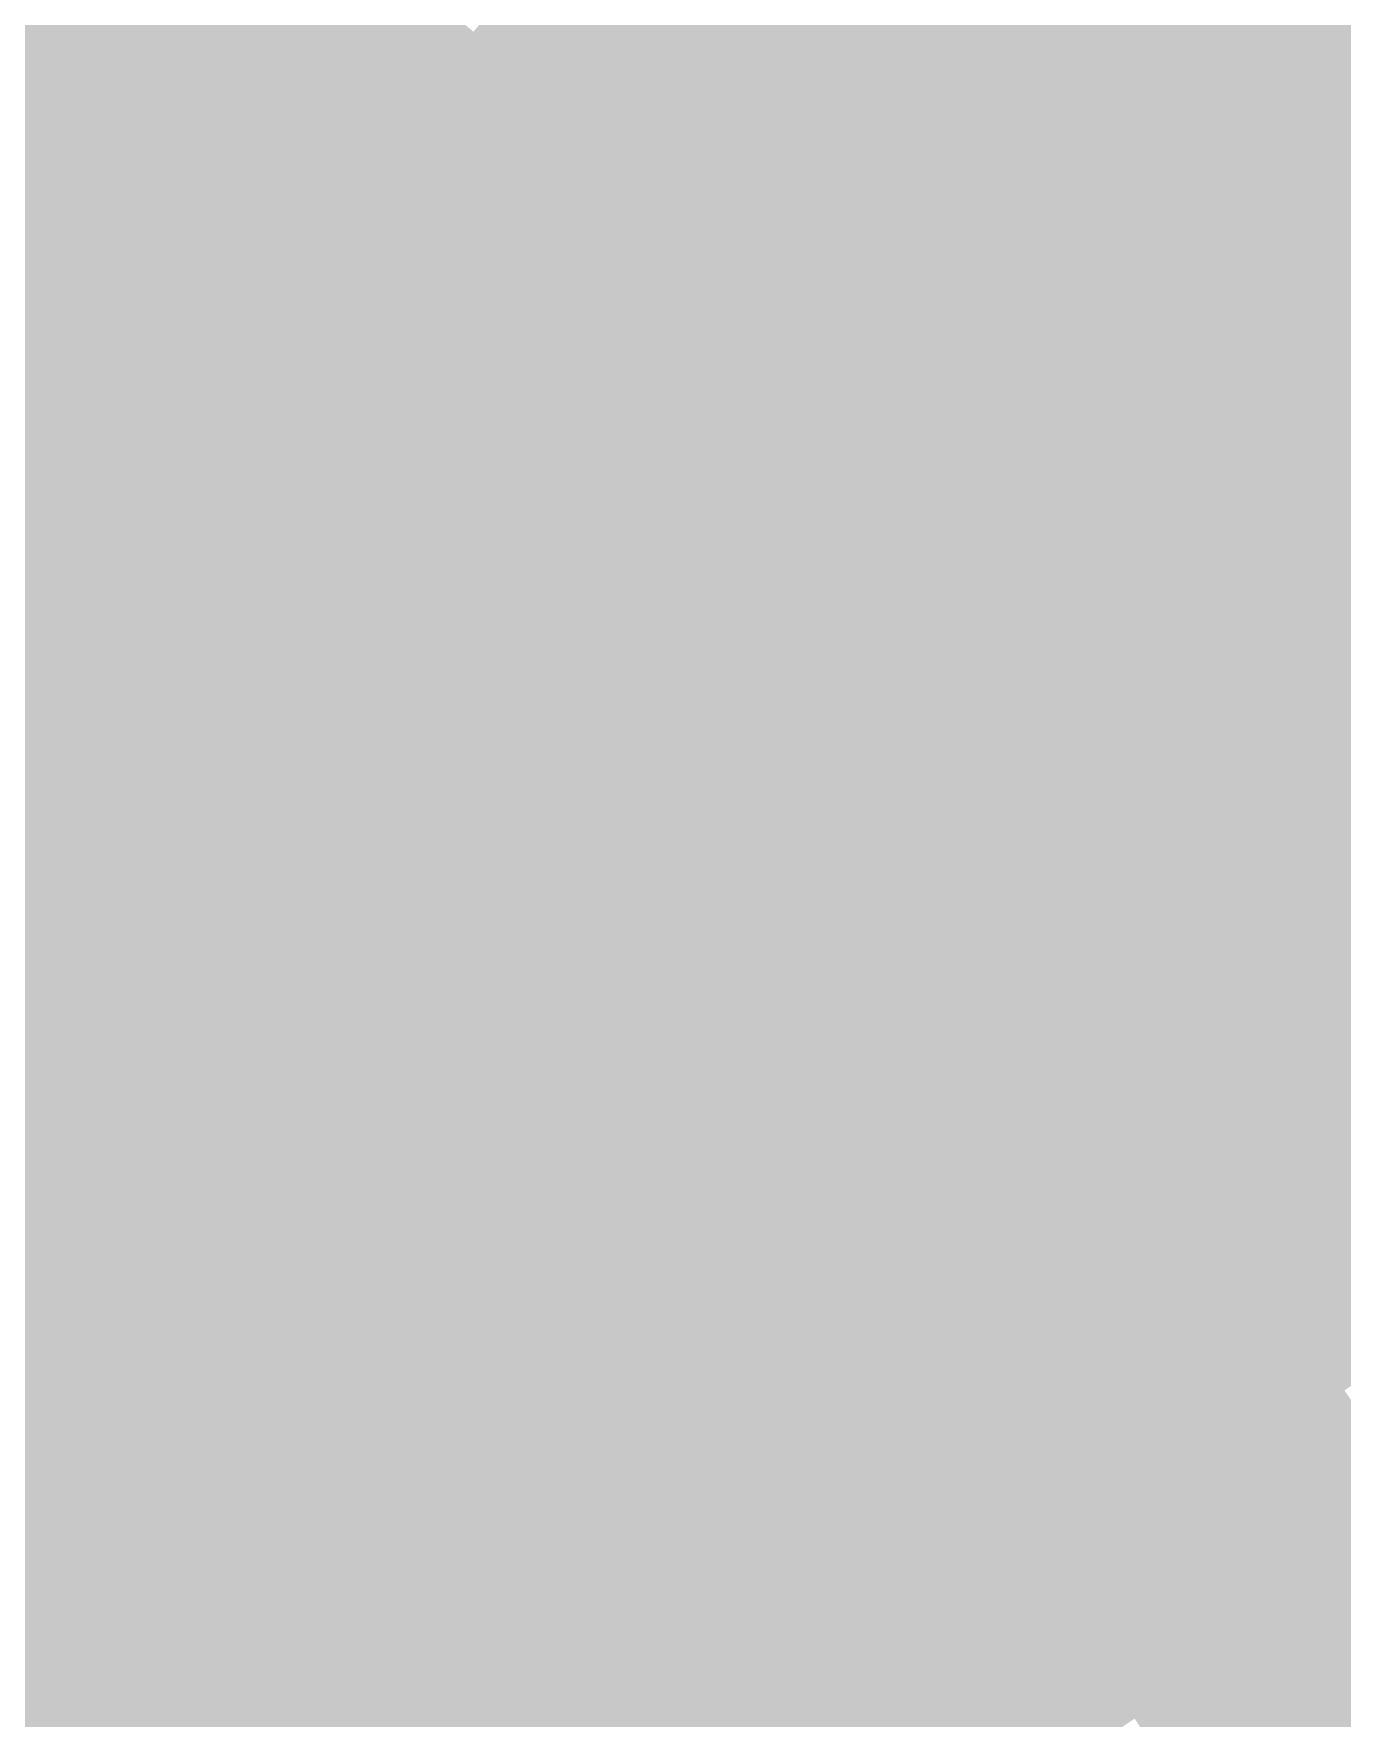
# Model space of a CAD drawing. Header units: inches. Extents: x -266 to 784, y -170 to 213.
# Drawn here: x 43.43 to 58.02, y 37.23 to 56.01 of the extents above; entities that cross this region are included whole.
import ezdxf

# ---------------------------------------------------------------- set-up
doc = ezdxf.new("R2010")
doc.units = ezdxf.units.IN
doc.header["$MEASUREMENT"] = 0

msp = doc.modelspace()

# ---------------------------------------------------------------- linework, layer by layer
at = {"color": 42, "true_color": 0xd19e00}
msp.add_solid([(54.473703, 57.21552), (55.163244, 57.939767), (55.861436, 55.861436), (56.568542, 56.568542)], dxfattribs=at)
at = {"color": 42, "true_color": 0xda9f00}
msp.add_solid([(57.275649, 57.275649), (57.982756, 57.982756), (58.664014, 55.852784), (59.388261, 56.542325)], dxfattribs=at)
at = {"color": 54, "true_color": 0xaf9800}
msp.add_solid([(42.294651, 57.027735), (42.89035, 57.830942), (43.681443, 55.972596), (44.296675, 56.760943)], dxfattribs=at)
at = {"color": 42, "true_color": 0xc99c00}
msp.add_solid([(51.71004, 57.053237), (52.381598, 57.794188), (53.094622, 55.767025), (53.784162, 56.491272)], dxfattribs=at)
at = {"color": 42, "true_color": 0xb39800}
msp.add_solid([(44.296675, 56.760943), (44.911906, 57.549289), (45.676316, 55.656753), (46.31071, 56.429763)], dxfattribs=at)
at = {"color": 42, "true_color": 0xc09a00}
msp.add_solid([(48.987963, 56.790663), (49.641136, 57.547872), (50.366922, 55.571334), (51.038481, 56.312286)], dxfattribs=at)
at = {"color": 42, "true_color": 0xb79700}
msp.add_solid([(46.31071, 56.429763), (46.945103, 57.202774), (47.681618, 55.276246), (48.33479, 56.033455)], dxfattribs=at)
at = {"color": 42, "true_color": 0xcd9a00}
msp.add_solid([(53.784162, 56.491272), (54.473703, 57.21552), (55.154329, 55.154329), (55.861436, 55.861436)], dxfattribs=at)
at = {"color": 42, "true_color": 0xd59c00}
msp.add_solid([(56.568542, 56.568542), (57.275649, 57.275649), (57.939767, 55.163244), (58.664014, 55.852784)], dxfattribs=at)
at = {"color": 54, "true_color": 0xab9500}
msp.add_solid([(41.698951, 56.224527), (42.294651, 57.027735), (43.066211, 55.18425), (43.681443, 55.972596)], dxfattribs=at)
at = {"color": 42, "true_color": 0xc49900}
msp.add_solid([(51.038481, 56.312286), (51.71004, 57.053237), (52.405081, 55.042778), (53.094622, 55.767025)], dxfattribs=at)
at = {"color": 54, "true_color": 0xaf9400}
msp.add_solid([(43.681443, 55.972596), (44.296675, 56.760943), (45.041923, 54.883742), (45.676316, 55.656753)], dxfattribs=at)
at = {"color": 42, "true_color": 0xbc9600}
msp.add_solid([(48.33479, 56.033455), (48.987963, 56.790663), (49.695363, 54.830383), (50.366922, 55.571334)], dxfattribs=at)
at = {"color": 42, "true_color": 0xd19900}
msp.add_solid([(55.861436, 55.861436), (56.568542, 56.568542), (57.21552, 54.473703), (57.939767, 55.163244)], dxfattribs=at)
at = {"color": 42, "true_color": 0xb39400}
msp.add_solid([(45.676316, 55.656753), (46.31071, 56.429763), (47.028445, 54.519037), (47.681618, 55.276246)], dxfattribs=at)
at = {"color": 42, "true_color": 0xc99700}
msp.add_solid([(53.094622, 55.767025), (53.784162, 56.491272), (54.447222, 54.447222), (55.154329, 55.154329)], dxfattribs=at)
at = {"color": 42, "true_color": 0xc09500}
msp.add_solid([(50.366922, 55.571334), (51.038481, 56.312286), (51.715541, 54.318531), (52.405081, 55.042778)], dxfattribs=at)
at = {"color": 42, "true_color": 0xb79300}
msp.add_solid([(47.681618, 55.276246), (48.33479, 56.033455), (49.023804, 54.089432), (49.695363, 54.830383)], dxfattribs=at)
at = {"color": 54, "true_color": 0xab9100}
msp.add_solid([(43.066211, 55.18425), (43.681443, 55.972596), (44.40753, 54.110732), (45.041923, 54.883742)], dxfattribs=at)
at = {"color": 42, "true_color": 0xcd9600}
msp.add_solid([(55.154329, 55.154329), (55.861436, 55.861436), (56.491272, 53.784162), (57.21552, 54.473703)], dxfattribs=at)
at = {"color": 42, "true_color": 0xd59700}
msp.add_solid([(57.939767, 55.163244), (58.664014, 55.852784), (59.27609, 53.724716), (60.017041, 54.396275)], dxfattribs=at)
at = {"color": 54, "true_color": 0xaf9000}
msp.add_solid([(45.041923, 54.883742), (45.676316, 55.656753), (46.375272, 53.761828), (47.028445, 54.519037)], dxfattribs=at)
at = {"color": 42, "true_color": 0xc49400}
msp.add_solid([(52.405081, 55.042778), (53.094622, 55.767025), (53.740115, 53.740115), (54.447222, 54.447222)], dxfattribs=at)
at = {"color": 42, "true_color": 0xbc9200}
msp.add_solid([(49.695363, 54.830383), (50.366922, 55.571334), (51.026, 53.594284), (51.715541, 54.318531)], dxfattribs=at)
at = {"color": 42, "true_color": 0xb39000}
msp.add_solid([(47.028445, 54.519037), (47.681618, 55.276246), (48.352245, 53.348481), (49.023804, 54.089432)], dxfattribs=at)
at = {"color": 54, "true_color": 0xa68d00}
msp.add_solid([(42.45098, 54.395904), (43.066211, 55.18425), (43.773137, 53.337721), (44.40753, 54.110732)], dxfattribs=at)
at = {"color": 42, "true_color": 0xc09100}
msp.add_solid([(51.715541, 54.318531), (52.405081, 55.042778), (53.033009, 53.033009), (53.740115, 53.740115)], dxfattribs=at)
at = {"color": 42, "true_color": 0xc99200}
msp.add_solid([(54.447222, 54.447222), (55.154329, 55.154329), (55.767025, 53.094622), (56.491272, 53.784162)], dxfattribs=at)
at = {"color": 42, "true_color": 0xd19400}
msp.add_solid([(57.21552, 54.473703), (57.939767, 55.163244), (58.535139, 53.053157), (59.27609, 53.724716)], dxfattribs=at)
at = {"color": 54, "true_color": 0xab8d00}
msp.add_solid([(44.40753, 54.110732), (45.041923, 54.883742), (45.722099, 53.004619), (46.375272, 53.761828)], dxfattribs=at)
at = {"color": 42, "true_color": 0xb78f00}
msp.add_solid([(49.023804, 54.089432), (49.695363, 54.830383), (50.33646, 52.870037), (51.026, 53.594284)], dxfattribs=at)
at = {"color": 54, "true_color": 0xaf8c00}
msp.add_solid([(46.375272, 53.761828), (47.028445, 54.519037), (47.680686, 52.60753), (48.352245, 53.348481)], dxfattribs=at)
at = {"color": 54, "true_color": 0xa28900}
msp.add_solid([(41.835748, 53.607557), (42.45098, 54.395904), (43.138743, 52.564711), (43.773137, 53.337721)], dxfattribs=at)
at = {"color": 42, "true_color": 0xbc8e00}
msp.add_solid([(51.026, 53.594284), (51.715541, 54.318531), (52.325902, 52.325902), (53.033009, 53.033009)], dxfattribs=at)
at = {"color": 42, "true_color": 0xc48f00}
msp.add_solid([(53.740115, 53.740115), (54.447222, 54.447222), (55.042778, 52.405081), (55.767025, 53.094622)], dxfattribs=at)
at = {"color": 42, "true_color": 0xcd9100}
msp.add_solid([(56.491272, 53.784162), (57.21552, 54.473703), (57.794188, 52.381598), (58.535139, 53.053157)], dxfattribs=at)
at = {"color": 54, "true_color": 0xa68900}
msp.add_solid([(43.773137, 53.337721), (44.40753, 54.110732), (45.068926, 52.24741), (45.722099, 53.004619)], dxfattribs=at)
at = {"color": 42, "true_color": 0xb38b00}
msp.add_solid([(48.352245, 53.348481), (49.023804, 54.089432), (49.646919, 52.14579), (50.33646, 52.870037)], dxfattribs=at)
at = {"color": 54, "true_color": 0xab8900}
msp.add_solid([(45.722099, 53.004619), (46.375272, 53.761828), (47.009127, 51.866579), (47.680686, 52.60753)], dxfattribs=at)
at = {"color": 42, "true_color": 0xc08c00}
msp.add_solid([(53.033009, 53.033009), (53.740115, 53.740115), (54.318531, 51.715541), (55.042778, 52.405081)], dxfattribs=at)
at = {"color": 42, "true_color": 0xc98e00}
msp.add_solid([(55.767025, 53.094622), (56.491272, 53.784162), (57.053237, 51.71004), (57.794188, 52.381598)], dxfattribs=at)
at = {"color": 42, "true_color": 0xb78a00}
msp.add_solid([(50.33646, 52.870037), (51.026, 53.594284), (51.618795, 51.618795), (52.325902, 52.325902)], dxfattribs=at)
at = {"color": 54, "true_color": 0xaf8800}
msp.add_solid([(47.680686, 52.60753), (48.352245, 53.348481), (48.957379, 51.421543), (49.646919, 52.14579)], dxfattribs=at)
at = {"color": 54, "true_color": 0xa28600}
msp.add_solid([(43.138743, 52.564711), (43.773137, 53.337721), (44.415753, 51.490202), (45.068926, 52.24741)], dxfattribs=at)
at = {"color": 44, "true_color": 0xa68500}
msp.add_solid([(45.068926, 52.24741), (45.722099, 53.004619), (46.337568, 51.125628), (47.009127, 51.866579)], dxfattribs=at)
at = {"color": 42, "true_color": 0xbc8900}
msp.add_solid([(52.325902, 52.325902), (53.033009, 53.033009), (53.594284, 51.026), (54.318531, 51.715541)], dxfattribs=at)
at = {"color": 42, "true_color": 0xc48b00}
msp.add_solid([(55.042778, 52.405081), (55.767025, 53.094622), (56.312286, 51.038481), (57.053237, 51.71004)], dxfattribs=at)
at = {"color": 42, "true_color": 0xcd8c00}
msp.add_solid([(57.794188, 52.381598), (58.535139, 53.053157), (59.06229, 50.947482), (59.819499, 51.600655)], dxfattribs=at)
at = {"color": 42, "true_color": 0xb38700}
msp.add_solid([(49.646919, 52.14579), (50.33646, 52.870037), (50.911688, 50.911688), (51.618795, 51.618795)], dxfattribs=at)
at = {"color": 44, "true_color": 0xab8500}
msp.add_solid([(47.009127, 51.866579), (47.680686, 52.60753), (48.267838, 50.697296), (48.957379, 51.421543)], dxfattribs=at)
at = {"color": 44, "true_color": 0x9e8200}
msp.add_solid([(42.50435, 51.7917), (43.138743, 52.564711), (43.76258, 50.732993), (44.415753, 51.490202)], dxfattribs=at)
at = {"color": 44, "true_color": 0xa28200}
msp.add_solid([(44.415753, 51.490202), (45.068926, 52.24741), (45.666009, 50.384677), (46.337568, 51.125628)], dxfattribs=at)
at = {"color": 42, "true_color": 0xb78600}
msp.add_solid([(51.618795, 51.618795), (52.325902, 52.325902), (52.870037, 50.33646), (53.594284, 51.026)], dxfattribs=at)
at = {"color": 42, "true_color": 0xc08800}
msp.add_solid([(54.318531, 51.715541), (55.042778, 52.405081), (55.571334, 50.366922), (56.312286, 51.038481)], dxfattribs=at)
at = {"color": 42, "true_color": 0xc98900}
msp.add_solid([(57.053237, 51.71004), (57.794188, 52.381598), (58.305081, 50.294309), (59.06229, 50.947482)], dxfattribs=at)
at = {"color": 44, "true_color": 0xaf8400}
msp.add_solid([(48.957379, 51.421543), (49.646919, 52.14579), (50.204581, 50.204581), (50.911688, 50.911688)], dxfattribs=at)
at = {"color": 44, "true_color": 0xa68100}
msp.add_solid([(46.337568, 51.125628), (47.009127, 51.866579), (47.578298, 49.973049), (48.267838, 50.697296)], dxfattribs=at)
at = {"color": 44, "true_color": 0x9a7f00}
msp.add_solid([(41.869957, 51.01869), (42.50435, 51.7917), (43.109408, 49.975784), (43.76258, 50.732993)], dxfattribs=at)
at = {"color": 42, "true_color": 0xbc8500}
msp.add_solid([(53.594284, 51.026), (54.318531, 51.715541), (54.830383, 49.695363), (55.571334, 50.366922)], dxfattribs=at)
at = {"color": 42, "true_color": 0xc48600}
msp.add_solid([(56.312286, 51.038481), (57.053237, 51.71004), (57.547872, 49.641136), (58.305081, 50.294309)], dxfattribs=at)
at = {"color": 44, "true_color": 0x9e7e00}
msp.add_solid([(43.76258, 50.732993), (44.415753, 51.490202), (44.99445, 49.643725), (45.666009, 50.384677)], dxfattribs=at)
at = {"color": 44, "true_color": 0xb38300}
msp.add_solid([(50.911688, 50.911688), (51.618795, 51.618795), (52.14579, 49.646919), (52.870037, 50.33646)], dxfattribs=at)
at = {"color": 44, "true_color": 0xab8100}
msp.add_solid([(48.267838, 50.697296), (48.957379, 51.421543), (49.497475, 49.497475), (50.204581, 50.204581)], dxfattribs=at)
at = {"color": 44, "true_color": 0xa27e00}
msp.add_solid([(45.666009, 50.384677), (46.337568, 51.125628), (46.888757, 49.248802), (47.578298, 49.973049)], dxfattribs=at)
at = {"color": 44, "true_color": 0xaf8000}
msp.add_solid([(50.204581, 50.204581), (50.911688, 50.911688), (51.421543, 48.957379), (52.14579, 49.646919)], dxfattribs=at)
at = {"color": 42, "true_color": 0xb78200}
msp.add_solid([(52.870037, 50.33646), (53.594284, 51.026), (54.089432, 49.023804), (54.830383, 49.695363)], dxfattribs=at)
at = {"color": 42, "true_color": 0xc08300}
msp.add_solid([(55.571334, 50.366922), (56.312286, 51.038481), (56.790663, 48.987963), (57.547872, 49.641136)], dxfattribs=at)
at = {"color": 44, "true_color": 0x9a7b00}
msp.add_solid([(43.109408, 49.975784), (43.76258, 50.732993), (44.322891, 48.902774), (44.99445, 49.643725)], dxfattribs=at)
at = {"color": 44, "true_color": 0xa67d00}
msp.add_solid([(47.578298, 49.973049), (48.267838, 50.697296), (48.790368, 48.790368), (49.497475, 49.497475)], dxfattribs=at)
at = {"color": 44, "true_color": 0x9e7b00}
msp.add_solid([(44.99445, 49.643725), (45.666009, 50.384677), (46.199216, 48.524555), (46.888757, 49.248802)], dxfattribs=at)
at = {"color": 42, "true_color": 0xbc8000}
msp.add_solid([(54.830383, 49.695363), (55.571334, 50.366922), (56.033455, 48.33479), (56.790663, 48.987963)], dxfattribs=at)
at = {"color": 44, "true_color": 0xab7d00}
msp.add_solid([(49.497475, 49.497475), (50.204581, 50.204581), (50.697296, 48.267838), (51.421543, 48.957379)], dxfattribs=at)
at = {"color": 44, "true_color": 0xb37f00}
msp.add_solid([(52.14579, 49.646919), (52.870037, 50.33646), (53.348481, 48.352245), (54.089432, 49.023804)], dxfattribs=at)
at = {"color": 42, "true_color": 0xc48200}
msp.add_solid([(57.547872, 49.641136), (58.305081, 50.294309), (58.748794, 48.21389), (59.521805, 48.848283)], dxfattribs=at)
at = {"color": 44, "true_color": 0x957800}
msp.add_solid([(42.456235, 49.218575), (43.109408, 49.975784), (43.651332, 48.161823), (44.322891, 48.902774)], dxfattribs=at)
at = {"color": 44, "true_color": 0xa27a00}
msp.add_solid([(46.888757, 49.248802), (47.578298, 49.973049), (48.083261, 48.083261), (48.790368, 48.790368)], dxfattribs=at)
at = {"color": 44, "true_color": 0x9a7700}
msp.add_solid([(44.322891, 48.902774), (44.99445, 49.643725), (45.509676, 47.800307), (46.199216, 48.524555)], dxfattribs=at)
at = {"color": 44, "true_color": 0xaf7c00}
msp.add_solid([(51.421543, 48.957379), (52.14579, 49.646919), (52.60753, 47.680686), (53.348481, 48.352245)], dxfattribs=at)
at = {"color": 32, "true_color": 0xb77d00}
msp.add_solid([(54.089432, 49.023804), (54.830383, 49.695363), (55.276246, 47.681618), (56.033455, 48.33479)], dxfattribs=at)
at = {"color": 32, "true_color": 0xc07f00}
msp.add_solid([(56.790663, 48.987963), (57.547872, 49.641136), (57.975784, 47.579496), (58.748794, 48.21389)], dxfattribs=at)
at = {"color": 44, "true_color": 0xa67a00}
msp.add_solid([(48.790368, 48.790368), (49.497475, 49.497475), (49.973049, 47.578298), (50.697296, 48.267838)], dxfattribs=at)
at = {"color": 44, "true_color": 0x917400}
msp.add_solid([(41.803062, 48.461366), (42.456235, 49.218575), (42.979773, 47.420872), (43.651332, 48.161823)], dxfattribs=at)
at = {"color": 44, "true_color": 0x9e7700}
msp.add_solid([(46.199216, 48.524555), (46.888757, 49.248802), (47.376154, 47.376154), (48.083261, 48.083261)], dxfattribs=at)
at = {"color": 44, "true_color": 0x957400}
msp.add_solid([(43.651332, 48.161823), (44.322891, 48.902774), (44.820135, 47.07606), (45.509676, 47.800307)], dxfattribs=at)
at = {"color": 44, "true_color": 0xab7900}
msp.add_solid([(50.697296, 48.267838), (51.421543, 48.957379), (51.866579, 47.009127), (52.60753, 47.680686)], dxfattribs=at)
at = {"color": 44, "true_color": 0xb37b00}
msp.add_solid([(53.348481, 48.352245), (54.089432, 49.023804), (54.519037, 47.028445), (55.276246, 47.681618)], dxfattribs=at)
at = {"color": 32, "true_color": 0xbc7c00}
msp.add_solid([(56.033455, 48.33479), (56.790663, 48.987963), (57.202774, 46.945103), (57.975784, 47.579496)], dxfattribs=at)
at = {"color": 44, "true_color": 0xa27600}
msp.add_solid([(48.083261, 48.083261), (48.790368, 48.790368), (49.248802, 46.888757), (49.973049, 47.578298)], dxfattribs=at)
at = {"color": 44, "true_color": 0x9a7400}
msp.add_solid([(45.509676, 47.800307), (46.199216, 48.524555), (46.669048, 46.669048), (47.376154, 47.376154)], dxfattribs=at)
at = {"color": 44, "true_color": 0xaf7800}
msp.add_solid([(52.60753, 47.680686), (53.348481, 48.352245), (53.761828, 46.375272), (54.519037, 47.028445)], dxfattribs=at)
at = {"color": 32, "true_color": 0xb77900}
msp.add_solid([(55.276246, 47.681618), (56.033455, 48.33479), (56.429763, 46.31071), (57.202774, 46.945103)], dxfattribs=at)
at = {"color": 44, "true_color": 0x917100}
msp.add_solid([(42.979773, 47.420872), (43.651332, 48.161823), (44.130595, 46.351813), (44.820135, 47.07606)], dxfattribs=at)
at = {"color": 44, "true_color": 0xa67600}
msp.add_solid([(49.973049, 47.578298), (50.697296, 48.267838), (51.125628, 46.337568), (51.866579, 47.009127)], dxfattribs=at)
at = {"color": 32, "true_color": 0xc07a00}
msp.add_solid([(57.975784, 47.579496), (58.748794, 48.21389), (59.125982, 46.142369), (59.914329, 46.757601)], dxfattribs=at)
at = {"color": 44, "true_color": 0x9e7300}
msp.add_solid([(47.376154, 47.376154), (48.083261, 48.083261), (48.524555, 46.199216), (49.248802, 46.888757)], dxfattribs=at)
at = {"color": 44, "true_color": 0x957100}
msp.add_solid([(44.820135, 47.07606), (45.509676, 47.800307), (45.961941, 45.961941), (46.669048, 46.669048)], dxfattribs=at)
at = {"color": 44, "true_color": 0xa27300}
msp.add_solid([(49.248802, 46.888757), (49.973049, 47.578298), (50.384677, 45.666009), (51.125628, 46.337568)], dxfattribs=at)
at = {"color": 44, "true_color": 0xab7500}
msp.add_solid([(51.866579, 47.009127), (52.60753, 47.680686), (53.004619, 45.722099), (53.761828, 46.375272)], dxfattribs=at)
at = {"color": 44, "true_color": 0xb37600}
msp.add_solid([(54.519037, 47.028445), (55.276246, 47.681618), (55.656753, 45.676316), (56.429763, 46.31071)], dxfattribs=at)
at = {"color": 32, "true_color": 0xbc7800}
msp.add_solid([(57.202774, 46.945103), (57.975784, 47.579496), (58.337636, 45.527138), (59.125982, 46.142369)], dxfattribs=at)
at = {"color": 44, "true_color": 0x8d6d00}
msp.add_solid([(42.308214, 46.679921), (42.979773, 47.420872), (43.441054, 45.627566), (44.130595, 46.351813)], dxfattribs=at)
at = {"color": 44, "true_color": 0x9a7000}
msp.add_solid([(46.669048, 46.669048), (47.376154, 47.376154), (47.800307, 45.509676), (48.524555, 46.199216)], dxfattribs=at)
at = {"color": 44, "true_color": 0x916d00}
msp.add_solid([(44.130595, 46.351813), (44.820135, 47.07606), (45.254834, 45.254834), (45.961941, 45.961941)], dxfattribs=at)
at = {"color": 44, "true_color": 0xa67200}
msp.add_solid([(51.125628, 46.337568), (51.866579, 47.009127), (52.24741, 45.068926), (53.004619, 45.722099)], dxfattribs=at)
at = {"color": 44, "true_color": 0xaf7300}
msp.add_solid([(53.761828, 46.375272), (54.519037, 47.028445), (54.883742, 45.041923), (55.656753, 45.676316)], dxfattribs=at)
at = {"color": 44, "true_color": 0x9e7000}
msp.add_solid([(48.524555, 46.199216), (49.248802, 46.888757), (49.643725, 44.99445), (50.384677, 45.666009)], dxfattribs=at)
at = {"color": 32, "true_color": 0xb77500}
msp.add_solid([(56.429763, 46.31071), (57.202774, 46.945103), (57.549289, 44.911906), (58.337636, 45.527138)], dxfattribs=at)
at = {"color": 46, "true_color": 0x896a00}
msp.add_solid([(41.636655, 45.93897), (42.308214, 46.679921), (42.751514, 44.903319), (43.441054, 45.627566)], dxfattribs=at)
at = {"color": 44, "true_color": 0x956d00}
msp.add_solid([(45.961941, 45.961941), (46.669048, 46.669048), (47.07606, 44.820135), (47.800307, 45.509676)], dxfattribs=at)
at = {"color": 44, "true_color": 0x8d6a00}
msp.add_solid([(43.441054, 45.627566), (44.130595, 46.351813), (44.547727, 44.547727), (45.254834, 45.254834)], dxfattribs=at)
at = {"color": 44, "true_color": 0xa26f00}
msp.add_solid([(50.384677, 45.666009), (51.125628, 46.337568), (51.490202, 44.415753), (52.24741, 45.068926)], dxfattribs=at)
at = {"color": 44, "true_color": 0xab7100}
msp.add_solid([(53.004619, 45.722099), (53.761828, 46.375272), (54.110732, 44.40753), (54.883742, 45.041923)], dxfattribs=at)
at = {"color": 44, "true_color": 0xb37200}
msp.add_solid([(55.656753, 45.676316), (56.429763, 46.31071), (56.760943, 44.296675), (57.549289, 44.911906)], dxfattribs=at)
at = {"color": 44, "true_color": 0x9a6d00}
msp.add_solid([(47.800307, 45.509676), (48.524555, 46.199216), (48.902774, 44.322891), (49.643725, 44.99445)], dxfattribs=at)
at = {"color": 44, "true_color": 0x916a00}
msp.add_solid([(45.254834, 45.254834), (45.961941, 45.961941), (46.351813, 44.130595), (47.07606, 44.820135)], dxfattribs=at)
at = {"color": 44, "true_color": 0x9e6c00}
msp.add_solid([(49.643725, 44.99445), (50.384677, 45.666009), (50.732993, 43.76258), (51.490202, 44.415753)], dxfattribs=at)
at = {"color": 44, "true_color": 0xa66e00}
msp.add_solid([(52.24741, 45.068926), (53.004619, 45.722099), (53.337721, 43.773137), (54.110732, 44.40753)], dxfattribs=at)
at = {"color": 44, "true_color": 0xaf6f00}
msp.add_solid([(54.883742, 45.041923), (55.656753, 45.676316), (55.972596, 43.681443), (56.760943, 44.296675)], dxfattribs=at)
at = {"color": 46, "true_color": 0x896700}
msp.add_solid([(42.751514, 44.903319), (43.441054, 45.627566), (43.84062, 43.84062), (44.547727, 44.547727)], dxfattribs=at)
at = {"color": 44, "true_color": 0x956a00}
msp.add_solid([(47.07606, 44.820135), (47.800307, 45.509676), (48.161823, 43.651332), (48.902774, 44.322891)], dxfattribs=at)
at = {"color": 32, "true_color": 0xb77100}
msp.add_solid([(57.549289, 44.911906), (58.337636, 45.527138), (58.63415, 43.486049), (59.437357, 44.081749)], dxfattribs=at)
at = {"color": 46, "true_color": 0x8d6700}
msp.add_solid([(44.547727, 44.547727), (45.254834, 45.254834), (45.627566, 43.441054), (46.351813, 44.130595)], dxfattribs=at)
at = {"color": 46, "true_color": 0x846400}
msp.add_solid([(42.061973, 44.179072), (42.751514, 44.903319), (43.133514, 43.133514), (43.84062, 43.84062)], dxfattribs=at)
at = {"color": 44, "true_color": 0x9a6900}
msp.add_solid([(48.902774, 44.322891), (49.643725, 44.99445), (49.975784, 43.109408), (50.732993, 43.76258)], dxfattribs=at)
at = {"color": 44, "true_color": 0xa26b00}
msp.add_solid([(51.490202, 44.415753), (52.24741, 45.068926), (52.564711, 43.138743), (53.337721, 43.773137)], dxfattribs=at)
at = {"color": 44, "true_color": 0xab6d00}
msp.add_solid([(54.110732, 44.40753), (54.883742, 45.041923), (55.18425, 43.066211), (55.972596, 43.681443)], dxfattribs=at)
at = {"color": 32, "true_color": 0xb36e00}
msp.add_solid([(56.760943, 44.296675), (57.549289, 44.911906), (57.830942, 42.89035), (58.63415, 43.486049)], dxfattribs=at)
at = {"color": 44, "true_color": 0x916700}
msp.add_solid([(46.351813, 44.130595), (47.07606, 44.820135), (47.420872, 42.979773), (48.161823, 43.651332)], dxfattribs=at)
at = {"color": 46, "true_color": 0x896400}
msp.add_solid([(43.84062, 43.84062), (44.547727, 44.547727), (44.903319, 42.751514), (45.627566, 43.441054)], dxfattribs=at)
at = {"color": 44, "true_color": 0x9e6800}
msp.add_solid([(50.732993, 43.76258), (51.490202, 44.415753), (51.7917, 42.50435), (52.564711, 43.138743)], dxfattribs=at)
at = {"color": 44, "true_color": 0xa66a00}
msp.add_solid([(53.337721, 43.773137), (54.110732, 44.40753), (54.395904, 42.45098), (55.18425, 43.066211)], dxfattribs=at)
at = {"color": 44, "true_color": 0x956600}
msp.add_solid([(48.161823, 43.651332), (48.902774, 44.322891), (49.218575, 42.456235), (49.975784, 43.109408)], dxfattribs=at)
at = {"color": 44, "true_color": 0xaf6b00}
msp.add_solid([(55.972596, 43.681443), (56.760943, 44.296675), (57.027735, 42.294651), (57.830942, 42.89035)], dxfattribs=at)
at = {"color": 46, "true_color": 0x8d6400}
msp.add_solid([(45.627566, 43.441054), (46.351813, 44.130595), (46.679921, 42.308214), (47.420872, 42.979773)], dxfattribs=at)
at = {"color": 46, "true_color": 0x846100}
msp.add_solid([(43.133514, 43.133514), (43.84062, 43.84062), (44.179072, 42.061973), (44.903319, 42.751514)], dxfattribs=at)
at = {"color": 44, "true_color": 0xa26700}
msp.add_solid([(52.564711, 43.138743), (53.337721, 43.773137), (53.607557, 41.835748), (54.395904, 42.45098)], dxfattribs=at)
at = {"color": 44, "true_color": 0x916300}
msp.add_solid([(47.420872, 42.979773), (48.161823, 43.651332), (48.461366, 41.803062), (49.218575, 42.456235)], dxfattribs=at)
at = {"color": 44, "true_color": 0x9a6500}
msp.add_solid([(49.975784, 43.109408), (50.732993, 43.76258), (51.01869, 41.869957), (51.7917, 42.50435)], dxfattribs=at)
at = {"color": 44, "true_color": 0xab6900}
msp.add_solid([(55.18425, 43.066211), (55.972596, 43.681443), (56.224527, 41.698951), (57.027735, 42.294651)], dxfattribs=at)
at = {"color": 46, "true_color": 0x896100}
msp.add_solid([(44.903319, 42.751514), (45.627566, 43.441054), (45.93897, 41.636655), (46.679921, 42.308214)], dxfattribs=at)
at = {"color": 32, "true_color": 0xb36a00}
msp.add_solid([(57.830942, 42.89035), (58.63415, 43.486049), (58.866107, 41.45819), (59.683691, 42.033998)], dxfattribs=at)
at = {"color": 46, "true_color": 0x805d00}
msp.add_solid([(42.426407, 42.426407), (43.133514, 43.133514), (43.454825, 41.372433), (44.179072, 42.061973)], dxfattribs=at)
at = {"color": 44, "true_color": 0x956300}
msp.add_solid([(49.218575, 42.456235), (49.975784, 43.109408), (50.245679, 41.235563), (51.01869, 41.869957)], dxfattribs=at)
at = {"color": 44, "true_color": 0x9e6500}
msp.add_solid([(51.7917, 42.50435), (52.564711, 43.138743), (52.819211, 41.220517), (53.607557, 41.835748)], dxfattribs=at)
at = {"color": 44, "true_color": 0xa66600}
msp.add_solid([(54.395904, 42.45098), (55.18425, 43.066211), (55.42132, 41.103252), (56.224527, 41.698951)], dxfattribs=at)
at = {"color": 46, "true_color": 0x8d6000}
msp.add_solid([(46.679921, 42.308214), (47.420872, 42.979773), (47.704157, 41.149889), (48.461366, 41.803062)], dxfattribs=at)
at = {"color": 44, "true_color": 0xaf6700}
msp.add_solid([(57.027735, 42.294651), (57.830942, 42.89035), (58.048522, 40.882382), (58.866107, 41.45819)], dxfattribs=at)
at = {"color": 46, "true_color": 0x845e00}
msp.add_solid([(44.179072, 42.061973), (44.903319, 42.751514), (45.198019, 40.965096), (45.93897, 41.636655)], dxfattribs=at)
at = {"color": 46, "true_color": 0x916000}
msp.add_solid([(48.461366, 41.803062), (49.218575, 42.456235), (49.472669, 40.60117), (50.245679, 41.235563)], dxfattribs=at)
at = {"color": 44, "true_color": 0x9a6200}
msp.add_solid([(51.01869, 41.869957), (51.7917, 42.50435), (52.030864, 40.605285), (52.819211, 41.220517)], dxfattribs=at)
at = {"color": 46, "true_color": 0x7c5a00}
msp.add_solid([(41.7193, 41.7193), (42.426407, 42.426407), (42.730578, 40.682892), (43.454825, 41.372433)], dxfattribs=at)
at = {"color": 46, "true_color": 0x895d00}
msp.add_solid([(45.93897, 41.636655), (46.679921, 42.308214), (46.946948, 40.496716), (47.704157, 41.149889)], dxfattribs=at)
at = {"color": 44, "true_color": 0xa26300}
msp.add_solid([(53.607557, 41.835748), (54.395904, 42.45098), (54.618112, 40.507553), (55.42132, 41.103252)], dxfattribs=at)
at = {"color": 44, "true_color": 0xab6500}
msp.add_solid([(56.224527, 41.698951), (57.027735, 42.294651), (57.230937, 40.306573), (58.048522, 40.882382)], dxfattribs=at)
at = {"color": 46, "true_color": 0x805a00}
msp.add_solid([(43.454825, 41.372433), (44.179072, 42.061973), (44.457068, 40.293537), (45.198019, 40.965096)], dxfattribs=at)
at = {"color": 46, "true_color": 0x8d5d00}
msp.add_solid([(47.704157, 41.149889), (48.461366, 41.803062), (48.699659, 39.966777), (49.472669, 40.60117)], dxfattribs=at)
at = {"color": 34, "true_color": 0x955f00}
msp.add_solid([(50.245679, 41.235563), (51.01869, 41.869957), (51.242518, 39.990053), (52.030864, 40.605285)], dxfattribs=at)
at = {"color": 44, "true_color": 0x9e6100}
msp.add_solid([(52.819211, 41.220517), (53.607557, 41.835748), (53.814905, 39.911853), (54.618112, 40.507553)], dxfattribs=at)
at = {"color": 46, "true_color": 0x845a00}
msp.add_solid([(45.198019, 40.965096), (45.93897, 41.636655), (46.18974, 39.843543), (46.946948, 40.496716)], dxfattribs=at)
at = {"color": 44, "true_color": 0xa66200}
msp.add_solid([(55.42132, 41.103252), (56.224527, 41.698951), (56.413352, 39.730765), (57.230937, 40.306573)], dxfattribs=at)
at = {"color": 46, "true_color": 0x7c5700}
msp.add_solid([(42.730578, 40.682892), (43.454825, 41.372433), (43.716116, 39.621978), (44.457068, 40.293537)], dxfattribs=at)
at = {"color": 46, "true_color": 0x895a00}
msp.add_solid([(46.946948, 40.496716), (47.704157, 41.149889), (47.926648, 39.332384), (48.699659, 39.966777)], dxfattribs=at)
at = {"color": 34, "true_color": 0x915c00}
msp.add_solid([(49.472669, 40.60117), (50.245679, 41.235563), (50.454171, 39.374822), (51.242518, 39.990053)], dxfattribs=at)
at = {"color": 34, "true_color": 0x9a5e00}
msp.add_solid([(52.030864, 40.605285), (52.819211, 41.220517), (53.011697, 39.316154), (53.814905, 39.911853)], dxfattribs=at)
at = {"color": 46, "true_color": 0x805800}
msp.add_solid([(44.457068, 40.293537), (45.198019, 40.965096), (45.432531, 39.190371), (46.18974, 39.843543)], dxfattribs=at)
at = {"color": 44, "true_color": 0xa26000}
msp.add_solid([(54.618112, 40.507553), (55.42132, 41.103252), (55.595767, 39.154957), (56.413352, 39.730765)], dxfattribs=at)
at = {"color": 44, "true_color": 0xab6100}
msp.add_solid([(57.230937, 40.306573), (58.048522, 40.882382), (58.202873, 38.889916), (59.034342, 39.445487)], dxfattribs=at)
at = {"color": 46, "true_color": 0x775400}
msp.add_solid([(42.006331, 39.993352), (42.730578, 40.682892), (42.975165, 38.950419), (43.716116, 39.621978)], dxfattribs=at)
at = {"color": 46, "true_color": 0x8d5a00}
msp.add_solid([(48.699659, 39.966777), (49.472669, 40.60117), (49.665825, 38.75959), (50.454171, 39.374822)], dxfattribs=at)
at = {"color": 34, "true_color": 0x955c00}
msp.add_solid([(51.242518, 39.990053), (52.030864, 40.605285), (52.20849, 38.720455), (53.011697, 39.316154)], dxfattribs=at)
at = {"color": 46, "true_color": 0x845700}
msp.add_solid([(46.18974, 39.843543), (46.946948, 40.496716), (47.153638, 38.69799), (47.926648, 39.332384)], dxfattribs=at)
at = {"color": 34, "true_color": 0x9e5d00}
msp.add_solid([(53.814905, 39.911853), (54.618112, 40.507553), (54.778182, 38.579149), (55.595767, 39.154957)], dxfattribs=at)
at = {"color": 46, "true_color": 0x7c5500}
msp.add_solid([(43.716116, 39.621978), (44.457068, 40.293537), (44.675322, 38.537198), (45.432531, 39.190371)], dxfattribs=at)
at = {"color": 34, "true_color": 0xa65e00}
msp.add_solid([(56.413352, 39.730765), (57.230937, 40.306573), (57.371403, 38.334346), (58.202873, 38.889916)], dxfattribs=at)
at = {"color": 46, "true_color": 0x805500}
msp.add_solid([(45.432531, 39.190371), (46.18974, 39.843543), (46.380627, 38.063597), (47.153638, 38.69799)], dxfattribs=at)
at = {"color": 46, "true_color": 0x895700}
msp.add_solid([(47.926648, 39.332384), (48.699659, 39.966777), (48.877479, 38.144359), (49.665825, 38.75959)], dxfattribs=at)
at = {"color": 34, "true_color": 0x915900}
msp.add_solid([(50.454171, 39.374822), (51.242518, 39.990053), (51.405282, 38.124755), (52.20849, 38.720455)], dxfattribs=at)
at = {"color": 34, "true_color": 0x9a5b00}
msp.add_solid([(53.011697, 39.316154), (53.814905, 39.911853), (53.960598, 38.003341), (54.778182, 38.579149)], dxfattribs=at)
at = {"color": 34, "true_color": 0xa25c00}
msp.add_solid([(55.595767, 39.154957), (56.413352, 39.730765), (56.539934, 37.778776), (57.371403, 38.334346)], dxfattribs=at)
at = {"color": 46, "true_color": 0x775200}
msp.add_solid([(42.975165, 38.950419), (43.716116, 39.621978), (43.918113, 37.884025), (44.675322, 38.537198)], dxfattribs=at)
at = {"color": 46, "true_color": 0x845400}
msp.add_solid([(47.153638, 38.69799), (47.926648, 39.332384), (48.089132, 37.529127), (48.877479, 38.144359)], dxfattribs=at)
at = {"color": 34, "true_color": 0x8d5600}
msp.add_solid([(49.665825, 38.75959), (50.454171, 39.374822), (50.602074, 37.529056), (51.405282, 38.124755)], dxfattribs=at)
at = {"color": 34, "true_color": 0x955800}
msp.add_solid([(52.20849, 38.720455), (53.011697, 39.316154), (53.143013, 37.427532), (53.960598, 38.003341)], dxfattribs=at)
at = {"color": 46, "true_color": 0x7c5200}
msp.add_solid([(44.675322, 38.537198), (45.432531, 39.190371), (45.607617, 37.429204), (46.380627, 38.063597)], dxfattribs=at)
at = {"color": 34, "true_color": 0x9e5900}
msp.add_solid([(54.778182, 38.579149), (55.595767, 39.154957), (55.708464, 37.223206), (56.539934, 37.778776)], dxfattribs=at)
at = {"color": 36, "true_color": 0x734f00}
msp.add_solid([(42.234214, 38.27886), (42.975165, 38.950419), (43.160904, 37.230852), (43.918113, 37.884025)], dxfattribs=at)
at = {"color": 34, "true_color": 0xa65a00}
msp.add_solid([(57.371403, 38.334346), (58.202873, 38.889916), (58.294896, 36.914836), (59.13975, 37.449833)], dxfattribs=at)
at = {"color": 46, "true_color": 0x805200}
msp.add_solid([(46.380627, 38.063597), (47.153638, 38.69799), (47.300786, 36.913895), (48.089132, 37.529127)], dxfattribs=at)
at = {"color": 46, "true_color": 0x895400}
msp.add_solid([(48.877479, 38.144359), (49.665825, 38.75959), (49.798867, 36.933357), (50.602074, 37.529056)], dxfattribs=at)
at = {"color": 34, "true_color": 0x915600}
msp.add_solid([(51.405282, 38.124755), (52.20849, 38.720455), (52.325428, 36.851724), (53.143013, 37.427532)], dxfattribs=at)
at = {"color": 36, "true_color": 0x774f00}
msp.add_solid([(43.918113, 37.884025), (44.675322, 38.537198), (44.834606, 36.79481), (45.607617, 37.429204)], dxfattribs=at)
at = {"color": 34, "true_color": 0x9a5700}
msp.add_solid([(53.960598, 38.003341), (54.778182, 38.579149), (54.876994, 36.667635), (55.708464, 37.223206)], dxfattribs=at)
at = {"color": 34, "true_color": 0xa25800}
msp.add_solid([(56.539934, 37.778776), (57.371403, 38.334346), (57.450042, 36.379838), (58.294896, 36.914836)], dxfattribs=at)
at = {"color": 46, "true_color": 0x845100}
msp.add_solid([(48.089132, 37.529127), (48.877479, 38.144359), (48.995659, 36.337658), (49.798867, 36.933357)], dxfattribs=at)
at = {"color": 36, "true_color": 0x7c4f00}
msp.add_solid([(45.607617, 37.429204), (46.380627, 38.063597), (46.512439, 36.298664), (47.300786, 36.913895)], dxfattribs=at)
at = {"color": 34, "true_color": 0x8d5300}
msp.add_solid([(50.602074, 37.529056), (51.405282, 38.124755), (51.507843, 36.275916), (52.325428, 36.851724)], dxfattribs=at)
at = {"color": 34, "true_color": 0x955500}
msp.add_solid([(53.143013, 37.427532), (53.960598, 38.003341), (54.045525, 36.112065), (54.876994, 36.667635)], dxfattribs=at)
at = {"color": 36, "true_color": 0x734c00}
msp.add_solid([(43.160904, 37.230852), (43.918113, 37.884025), (44.061596, 36.160417), (44.834606, 36.79481)], dxfattribs=at)
at = {"color": 34, "true_color": 0x9e5600}
msp.add_solid([(55.708464, 37.223206), (56.539934, 37.778776), (56.605189, 35.844841), (57.450042, 36.379838)], dxfattribs=at)
at = {"color": 36, "true_color": 0x774c00}
msp.add_solid([(44.834606, 36.79481), (45.607617, 37.429204), (45.724093, 35.683432), (46.512439, 36.298664)], dxfattribs=at)
at = {"color": 36, "true_color": 0x804e00}
msp.add_solid([(47.300786, 36.913895), (48.089132, 37.529127), (48.192452, 35.741958), (48.995659, 36.337658)], dxfattribs=at)
at = {"color": 34, "true_color": 0x895100}
msp.add_solid([(49.798867, 36.933357), (50.602074, 37.529056), (50.690258, 35.700108), (51.507843, 36.275916)], dxfattribs=at)
at = {"color": 34, "true_color": 0x915200}
msp.add_solid([(52.325428, 36.851724), (53.143013, 37.427532), (53.214055, 35.556495), (54.045525, 36.112065)], dxfattribs=at)
at = {"color": 36, "true_color": 0x6f4900}
msp.add_solid([(42.403695, 36.577679), (43.160904, 37.230852), (43.288585, 35.526024), (44.061596, 36.160417)], dxfattribs=at)

doc.saveas('drawing.dxf')
